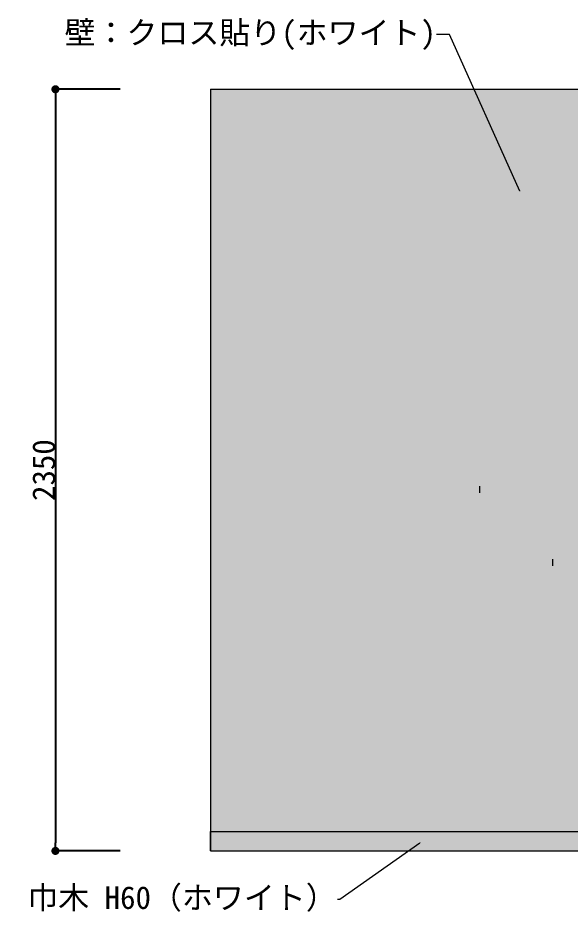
# Model space of a CAD drawing. Header units: millimetres. Extents: x -63086 to 144078, y -129912 to 13382.
# Drawn here: x 15782 to 17485, y -111513 to -108742 of the extents above; entities that cross this region are included whole.
import ezdxf
from ezdxf import colors
from ezdxf.entities.mleader import LeaderData, LeaderLine
from ezdxf.math import Vec2, Vec3

# ---------------------------------------------------------------- set-up
doc = ezdxf.new("R2010")
doc.units = ezdxf.units.MM
doc.layers.get('0').update_dxf_attribs({"lineweight": 0})
for name, color, linetype, lineweight in [('002寸法', 7, 'Continuous', 0), ('展開', 7, 'Continuous', 9), ('展開建具用', 250, 'Continuous', 9)]:
    doc.layers.add(name, color=color, linetype=linetype, lineweight=lineweight)
doc.layers.add('文字', color=7, linetype='Continuous')
doc.styles.get("Standard").update_dxf_attribs({"font": 'MS Mincho.ttf'})
doc.dimstyles.new('寸法', dxfattribs={"dimtxt": 70, "dimasz": 25, "dimexe": 1.5, "dimexo": 200, "dimtad": 1, "dimdec": 0, "dimtxsty": 'Standard', "dimblk": 'DOT', "dimcen": 2.5, "dimadec": 0, "dimazin": 0, "dimtfac": 1, "dimtdec": 0, "dimtmove": 0, "dimatfit": 3, "dimfxl": 200, "dimfxlon": 1, "dimarcsym": 0})

# ---------------------------------------------------------------- blocks, each defined once
blk = doc.blocks.new('_Dot')
at = {"color": 0, "linetype": 'ByBlock', "lineweight": -2}
blk.add_line((-0.5, 0), (-1, 0), dxfattribs=at)
at = {"color": 0, "linetype": 'ByBlock', "const_width": 0.5}
blk.add_lwpolyline([(-0.25, 0, 1), (0.25, 0, 1)], format="xyb", close=True, dxfattribs=at)
blk = doc.blocks.new('*D767')
at = {"layer": '002寸法', "color": 0, "lineweight": -2, "ltscale": 10, "transparency": 16777216}
for p, q in [((16097.3, -108962.5), (15895.8, -108962.5)), ((15897.3, -108987.5), (15897.3, -111287.5)), ((16097.3, -111312.5), (15895.8, -111312.5))]:
    blk.add_line(p, q, dxfattribs=at)
at = {"layer": 'Defpoints', "color": 0, "ltscale": 10, "transparency": 16777216}
for p in [(16375.9, -108962.5), (15897.3, -111312.5), (16375.9, -111312.5)]:
    blk.add_point(p, dxfattribs=at)
at = {"layer": '002寸法', "color": 0, "lineweight": -2, "ltscale": 10, "transparency": 16777216, "xscale": 25, "yscale": 25, "zscale": 25}
for p, rotation in [((15897.3, -108962.5), 90), ((15897.3, -111312.5), 270)]:
    blk.add_blockref('_Dot', p, dxfattribs=dict(at, rotation=rotation))
at = {"layer": '002寸法', "color": 0, "ltscale": 10, "transparency": 16777216, "insert": (15861.7, -110137.5), "char_height": 70, "attachment_point": 5, "rotation": 90}
blk.add_mtext('2350', dxfattribs=at)

msp = doc.modelspace()

# ---------------------------------------------------------------- hatches: boundary and pattern name
at = {"layer": '展開', "ltscale": 10, "true_color": 0xfffefa}
h = msp.add_hatch(color=7, dxfattribs=at)
h.dxf.hatch_style = 1
h.paths.add_polyline_path([(17525.8562, -108962.4952), (16375.8562, -108962.4952), (16375.8562, -111252.4952), (17525.8562, -111252.4952)])
edge = h.paths.add_edge_path()
edge.add_line((19175.8562, -108962.4952), (17525.8562, -108962.4952))
edge.add_line((17525.8562, -108962.4952), (17525.8562, -109262.4102))
edge.add_line((17525.8562, -109262.4102), (18256.7999, -110013.0826))
edge.add_line((18256.7999, -110013.0826), (18256.7999, -110002.0826))
edge.add_arc((18258.7999, -110002.0826), 2, 90, 180, ccw=False)
edge.add_line((18258.7999, -110000.0826), (18291.7999, -110000.0826))
edge.add_arc((18291.7999, -109966.7163), 33.3662, 180, 270, ccw=False)
edge.add_arc((18291.7999, -109966.7163), 33.3662, 0, 180, ccw=False)
edge.add_arc((18291.7999, -109966.7163), 33.3662, -90, 0, ccw=False)
edge.add_line((18291.7999, -110000.0826), (18324.7999, -110000.0826))
edge.add_arc((18324.7999, -110002.0826), 2, 0, 90, ccw=False)
edge.add_line((18326.7999, -110002.0826), (18326.7999, -110133.0826))
edge.add_arc((18324.7999, -110133.0826), 2, -90, 0, ccw=False)
edge.add_line((18324.7999, -110135.0826), (18322.2999, -110135.0826))
edge.add_arc((18317.1441, -110141.3939), 8.1496, -55.1590063, 50.7538099, ccw=False)
edge.add_line((18321.7999, -110148.0826), (18321.7999, -110151.0826))
edge.add_line((18321.7999, -110151.0826), (18316.3829, -110151.0826))
edge.add_arc((18319.0914, -110157.9953), 7.4244, 111.3960442, 249.8585044)
edge.add_arc((18313.5596, -110177.3064), 12.6944, -68.0736572, 76.4451986, ccw=False)
edge.add_arc((18313.2546, -110192.4008), 6.0387, -70.2023323, 33.3324347, ccw=False)
edge.add_line((18315.2999, -110198.0826), (18315.2999, -110208.0826))
edge.add_line((18315.2999, -110208.0826), (18317.2999, -110208.0826))
edge.add_line((18317.2999, -110208.0826), (18317.2999, -110211.0826))
edge.add_arc((18317.2935, -110216.0826), 5, -89.9263388, 89.9263388, ccw=False)
edge.add_line((18317.2999, -110221.0826), (18317.2999, -110224.0826))
edge.add_line((18317.2999, -110224.0826), (18315.2999, -110224.0826))
edge.add_line((18315.2999, -110224.0826), (18324.2712, -110390.2409))
edge.add_arc((18319.1889, -110390.6983), 5.1028, -59.2244543, 5.142606, ccw=False)
edge.add_arc((18317.6668, -110400.5604), 6.8622, -71.8891783, 52.9645339, ccw=False)
edge.add_line((18319.7999, -110407.0826), (18319.7999, -110410.0826))
edge.add_line((18319.7999, -110410.0826), (18319.6249, -110410.0826))
edge.add_arc((18319.7124, -110416.9929), 6.9109, 90.7255507, 270)
edge.add_line((18319.7124, -110423.9038), (18325.7999, -110427.0826))
edge.add_line((18325.7999, -110427.0826), (18325.7999, -110430.0826))
edge.add_arc((18322.6326, -110443.2499), 13.5429, 13.5250991, 76.4749009, ccw=False)
edge.add_arc((18371.7655, -110479.5828), 53.4209, 132.3182948, 194.8721783)
edge.add_arc((18057.4142, -110588.51), 279.4421, 4.4277929, 19.9217352, ccw=False)
edge.add_arc((18279.1288, -110571.3778), 57.0665, -53.216391, 4.4638121, ccw=False)
edge.add_arc((18309.6858, -110628.1165), 11.6108, 43.3968704, 71.8640348, ccw=False)
edge.add_arc((18316.4908, -110621.7734), 2.3091, -90, 45.0444394, ccw=False)
edge.add_arc((18318.9894, -110630.2791), 6.6813, 111.9609048, 270)
edge.add_line((18318.9894, -110636.9604), (18320.2999, -110638.0826))
edge.add_line((18320.2999, -110638.0826), (18320.2999, -110641.0826))
edge.add_arc((18315.8542, -110646.3919), 6.9248, -55.2643987, 50.0592743, ccw=False)
edge.add_arc((18280.231, -110675.444), 45.9506, -33.0108997, 30.5575394, ccw=False)
edge.add_arc((18324.8484, -110712.5158), 13.4884, 116.8148876, 254.5573849)
edge.add_arc((18318.62, -110733.5975), 8.4996, -54.5421142, 71.9271737, ccw=False)
edge.add_arc((18324.7999, -110742.0826), 2, 0, 128.6558801, ccw=False)
edge.add_line((18326.7999, -110742.0826), (18326.7999, -111087.4952))
edge.add_line((18326.7999, -111087.4952), (18331.165, -111087.4952))
edge.add_line((18331.165, -111087.4952), (18336.165, -111087.4952))
edge.add_line((18336.165, -111087.4952), (18336.165, -111107.4952))
edge.add_line((18336.165, -111107.4952), (18331.165, -111107.4952))
edge.add_line((18331.165, -111107.4952), (18331.165, -111252.4952))
edge.add_line((18331.165, -111252.4952), (19175.8562, -111252.4952))
edge.add_line((19175.8562, -111252.4952), (19175.8562, -108962.4952))
h.paths.add_polyline_path([(18411.165, -109337.4952), (18811.165, -109337.4952), (18811.165, -111087.4952), (18411.165, -111087.4952)], flags=16)
h.paths.add_polyline_path([(18436.165, -109362.4952), (18811.165, -109362.4952), (18811.165, -111062.4952), (18436.165, -111062.4952)], flags=0)
h.paths.add_polyline_path([(17525.8562, -110692.6783), (17525.8562, -111252.4952), (18162.8891, -111252.4952)], flags=17)
at = {"layer": '展開建具用', "ltscale": 10, "true_color": 0xfffdf5, "transparency": 33554687}
h = msp.add_hatch(color=7, dxfattribs=at)
h.dxf.hatch_style = 1
h.paths.add_polyline_path([(17525.8562, -111252.4952), (16375.8562, -111252.4952), (16375.8562, -111312.4952), (17525.8562, -111312.4952)])

# ---------------------------------------------------------------- linework, layer by layer
at = {"layer": '展開建具用', "ltscale": 10}
for p, q in [((16375.8562, -108962.4952), (17525.8562, -108962.4952)), ((16375.8562, -108962.4952), (16375.8562, -111312.4952)), ((17206.165, -110207.4952), (17206.165, -110187.4952)), ((17431.165, -110432.4952), (17431.165, -110412.4952)), ((16375.8562, -111312.4952), (16375.8562, -111252.4952)), ((16375.8562, -111252.4952), (18162.8891, -111252.4952)), ((16375.8562, -111312.4952), (19175.8562, -111312.4952))]:
    msp.add_line(p, q, dxfattribs=at)

# ---------------------------------------------------------------- dimensions: what is measured, and where the dimension line sits
at = {"layer": '002寸法', "ltscale": 10}
dim = msp.add_linear_dim(base=(15897.3265, -111312.4952), p1=(16375.8562, -108962.4952), p2=(16375.8562, -111312.4952), angle=90, dimstyle='寸法', dxfattribs=at)
dim.commit()
dim.dimension.update_dxf_attribs({"geometry": '*D767', "text_midpoint": (15861.7015, -110137.4952)})

# ---------------------------------------------------------------- leaders
at = {"layer": '文字', "ltscale": 10}
ml = msp.add_multileader_mtext('Standard', dxfattribs=at)
ml.set_content('壁：クロス貼り(ホワイト)', color=256)
ml.set_leader_properties(lineweight=0)
ml.build(insert=Vec2(0, 0))
ctx = ml.context
ctx.base_point, ctx.char_height, ctx.plane_origin = Vec3(15864.9179, -108793.8359), 70, Vec3(15816.5472, -109445.7913)
ctx.text_align_type = 2
notes = []
notes.append((ctx, [(1, (1, 1, 0), (17112.7209, -108793.8359), (-1, 0), 39.803, [(0, [(17331.4501, -109280.0816)], 0, [])])]))
ctx.mtext.insert, ctx.mtext.width, ctx.mtext.alignment, ctx.mtext.flow_direction = Vec3(17070.9179, -108752.6359), 1181.545645, 3, 5
ml = msp.add_multileader_mtext('Standard', dxfattribs=at)
ml.set_content('巾木 H60（ホワイト）', color=256)
ml.set_leader_properties(lineweight=0)
ml.build(insert=Vec2(0, 0))
ctx = ml.context
ctx.base_point, ctx.char_height, ctx.plane_origin = Vec3(15828.9142, -111462.3902), 70, Vec3(16451.0155, -112139.2664)
ctx.text_align_type = 2
notes.append((ctx, [(0, (1, 1, 0), (16774.9142, -111462.3902), (-1, 0), 8, [(0, [(17024.8372, -111286.2109)], 0, [])])]))
ctx.mtext.insert, ctx.mtext.width, ctx.mtext.alignment, ctx.mtext.flow_direction = Vec3(16764.9142, -111421.5902), 983.151021, 3, 5
for ctx, leaders in notes:
    for number, flags, end, landing, length, lines in leaders:
        leader = LeaderData()
        leader.index, (leader.has_last_leader_line, leader.has_dogleg_vector, leader.attachment_direction) = number, flags
        leader.last_leader_point, leader.dogleg_vector, leader.dogleg_length = Vec3(end), Vec3(landing), length
        for number, points, colour, breaks in lines:
            line = LeaderLine()
            line.index, line.vertices, line.color, line.breaks = number, Vec3.list(points), colors.encode_raw_color(colour), breaks
            leader.lines.append(line)
        ctx.leaders.append(leader)

doc.saveas('drawing.dxf')
